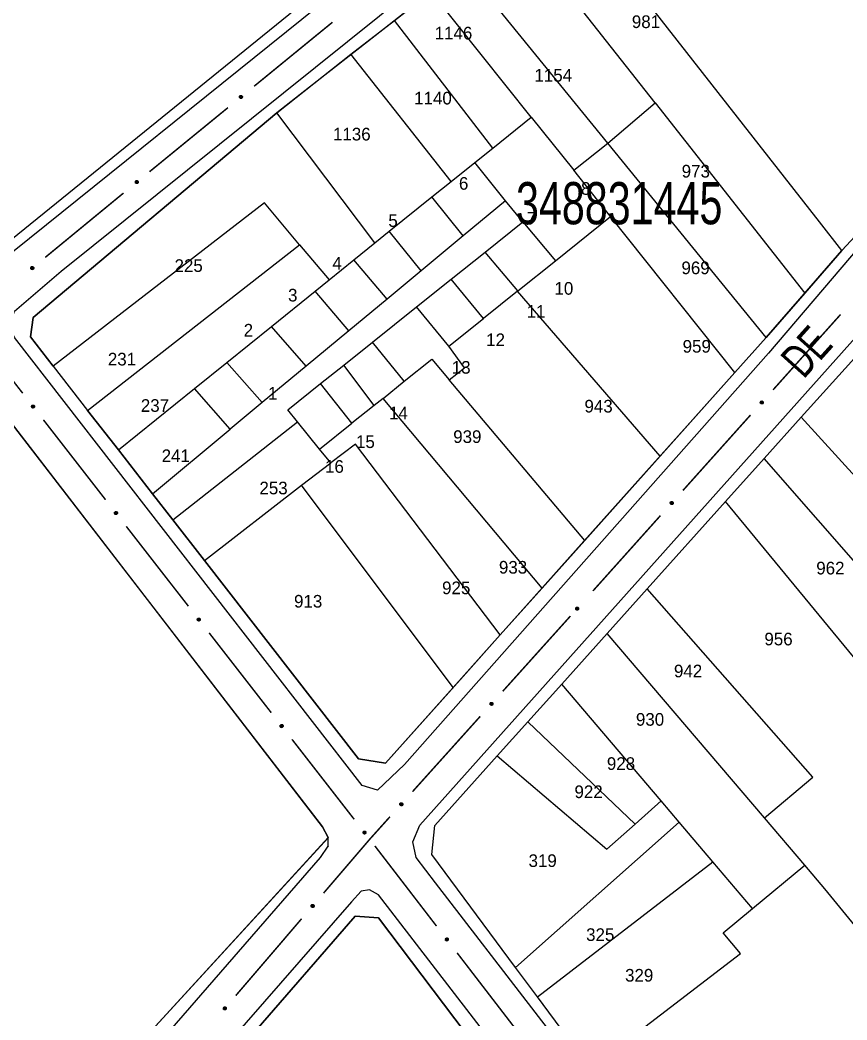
# Model space of a CAD drawing. Extents: x 200123 to 201542, y 4839549 to 4841240.
# Drawn here: x 200799.7 to 200897.7, y 4840148.3 to 4840266.9 of the extents above; entities that cross this region are included whole.
import ezdxf
from ezdxf.enums import TextEntityAlignment as Align

# ---------------------------------------------------------------- set-up
doc = ezdxf.new("R2010")
doc.units = 0
doc.header["$LTSCALE"] = 1.5
doc.header["$MEASUREMENT"] = 0
for name, color, linetype in [('CD_MALHA_LOTES', 7, 'CONTINUOUS'), ('CD_TXT_QUADRA', 2, 'CONTINUOUS'), ('RU-QUADRA', 210, 'CONTINUOUS'), ('SV-EIXO-RUA-PAV', 20, 'CONTINUOUS'), ('SV-RUA-PAVIM', 7, 'CONTINUOUS'), ('SV-TXT-RUA-PAV', 7, 'CONTINUOUS'), ('Th_NmrPort', 1, 'CONTINUOUS')]:
    doc.layers.add(name, color=color, linetype=linetype)
doc.styles.add('ARIAL', font='ARIAL.SHX')

msp = doc.modelspace()

# ---------------------------------------------------------------- linework, layer by layer
at = {"layer": 'CD_MALHA_LOTES', "linetype": 'Continuous', "flags": 128}
for points in [[(200819.19, 4840379.8), (200821.6, 4840379.56), (200878.06, 4840308.22), (200877.69, 4840304.9), (200796.49, 4840239.08), (200793.13, 4840239.31), (200738.29, 4840309.71), (200738.3, 4840312.93)], [(200863.74, 4840282.23), (200886.33, 4840300.35), (200888.43, 4840299.35), (200915.91, 4840264.07), (200917.24, 4840262.47), (200917.48, 4840261.45), (200897.15, 4840239.55)], [(200894.5, 4840242.94), (200863.74, 4840282.23)], [(200875.01, 4840257.03), (200858.44, 4840278.07)], [(200869.4, 4840252.28), (200852.31, 4840273.26)], [(200844.08, 4840266.82), (200848.46, 4840270.24)], [(200860.32, 4840255.35), (200848.46, 4840270.24)], [(200838.93, 4840262.8), (200844.08, 4840266.82)], [(200855.76, 4840251.69), (200844.08, 4840266.82)], [(200830.14, 4840255.85), (200838.93, 4840262.8)], [(200850.8, 4840247.71), (200838.93, 4840262.8)], [(200869.4, 4840252.28), (200875.01, 4840257.03)], [(200875.01, 4840257.03), (200892.76, 4840234.5)], [(200803.63, 4840225.83), (200800.93, 4840229.3), (200801.25, 4840231.6), (200830.14, 4840255.85)], [(200841.77, 4840240.44), (200830.14, 4840255.85)], [(200855.76, 4840251.69), (200860.32, 4840255.35)], [(200860.32, 4840255.35), (200865.35, 4840249.05)], [(200865.35, 4840249.05), (200869.4, 4840252.28)], [(200888.17, 4840229.24), (200869.4, 4840252.28)], [(200853.61, 4840249.96), (200855.76, 4840251.69)], [(200850.8, 4840247.71), (200853.61, 4840249.96)], [(200857.26, 4840245.41), (200853.61, 4840249.96)], [(200869.72, 4840243.56), (200865.35, 4840249.05)], [(200848.54, 4840245.89), (200850.8, 4840247.71)], [(200843.48, 4840241.82), (200848.54, 4840245.89)], [(200852.25, 4840241.26), (200848.54, 4840245.89)], [(200828.67, 4840245.21), (200803.63, 4840225.83)], [(200832.85, 4840240.23), (200828.67, 4840245.21)], [(200857.26, 4840245.41), (200852.25, 4840241.26)], [(200859.32, 4840242.95), (200857.26, 4840245.41)], [(200863.2, 4840238.33), (200869.72, 4840243.56)], [(200884.45, 4840225.07), (200869.72, 4840243.56)], [(200854.84, 4840239.36), (200859.32, 4840242.95)], [(200859.32, 4840242.95), (200863.2, 4840238.33)], [(200897.15, 4840239.55), (200894.5, 4840242.94)], [(200841.77, 4840240.44), (200843.48, 4840241.82)], [(200847.25, 4840237.11), (200843.48, 4840241.82)], [(200852.25, 4840241.26), (200847.25, 4840237.11)], [(200807.71, 4840220.58), (200832.85, 4840240.23)], [(200832.85, 4840240.23), (200836.35, 4840236.06)], [(200839.29, 4840238.43), (200841.77, 4840240.44)], [(200850.83, 4840236.15), (200854.84, 4840239.36)], [(200858.73, 4840234.75), (200854.84, 4840239.36)], [(200897.15, 4840239.55), (200892.76, 4840234.5)], [(200836.35, 4840236.06), (200839.29, 4840238.43)], [(200843.22, 4840233.77), (200839.29, 4840238.43)], [(200858.73, 4840234.75), (200863.2, 4840238.33)], [(200847.25, 4840237.11), (200843.22, 4840233.77)], [(200834.7, 4840234.73), (200836.35, 4840236.06)], [(200846.71, 4840232.85), (200850.83, 4840236.15)], [(200854.64, 4840231.47), (200850.83, 4840236.15)], [(200829.51, 4840230.54), (200834.7, 4840234.73)], [(200838.7, 4840230.02), (200834.7, 4840234.73)], [(200858.67, 4840234.7), (200854.64, 4840231.47)], [(200858.67, 4840234.7), (200858.73, 4840234.75)], [(200875.59, 4840215.16), (200858.67, 4840234.7)], [(200892.76, 4840234.5), (200888.17, 4840229.24)], [(200843.22, 4840233.77), (200838.7, 4840230.02)], [(200841.49, 4840228.67), (200846.71, 4840232.85)], [(200850.54, 4840228.18), (200846.71, 4840232.85)], [(200824.23, 4840226.27), (200829.51, 4840230.54)], [(200833.64, 4840225.83), (200829.51, 4840230.54)], [(200850.54, 4840228.18), (200854.64, 4840231.47)], [(200838.7, 4840230.02), (200833.64, 4840225.83)], [(200892.33, 4840219.76), (200901.23, 4840229.67)], [(200838.1, 4840225.96), (200841.49, 4840228.67)], [(200845.26, 4840224.03), (200841.49, 4840228.67)], [(200852.39, 4840225.62), (200850.54, 4840228.18)], [(200888.17, 4840229.24), (200884.45, 4840225.07)], [(200803.63, 4840225.83), (200807.71, 4840220.58)], [(200820.38, 4840223.17), (200824.23, 4840226.27)], [(200828.42, 4840221.5), (200824.23, 4840226.27)], [(200833.64, 4840225.83), (200828.42, 4840221.5)], [(200835.34, 4840223.75), (200838.1, 4840225.96)], [(200841.69, 4840221.18), (200838.1, 4840225.96)], [(200845.26, 4840224.03), (200848.54, 4840226.65)], [(200848.54, 4840226.65), (200850.59, 4840224.22)], [(200750.56, 4840191.18), (200792.24, 4840224.27), (200793.85, 4840225.28), (200835.57, 4840171.2), (200836.24, 4840169.89), (200815.32, 4840147.11), (200799.43, 4840129.15)], [(200850.59, 4840224.22), (200852.39, 4840225.62)], [(200884.45, 4840225.07), (200875.59, 4840215.16)], [(200831.45, 4840220.63), (200835.34, 4840223.75)], [(200839.03, 4840219.06), (200835.34, 4840223.75)], [(200842.74, 4840222.01), (200845.26, 4840224.03)], [(200866.65, 4840205.17), (200850.59, 4840224.22)], [(200811.36, 4840215.89), (200820.38, 4840223.17)], [(200824.61, 4840218.35), (200820.38, 4840223.17)], [(200828.42, 4840221.5), (200824.61, 4840218.35)], [(200841.69, 4840221.18), (200839.03, 4840219.06)], [(200842.74, 4840222.01), (200841.69, 4840221.18)], [(200861.6, 4840199.52), (200842.74, 4840222.01)], [(200811.36, 4840215.89), (200807.71, 4840220.58)], [(200832.6, 4840219.21), (200831.45, 4840220.63)], [(200817.81, 4840207.59), (200832.6, 4840219.21)], [(200835.21, 4840216), (200832.6, 4840219.21)], [(200835.21, 4840216), (200839.03, 4840219.06)], [(200887.94, 4840214.87), (200892.33, 4840219.76)], [(200925.32, 4840183.54), (200892.33, 4840219.76)], [(200815.4, 4840210.7), (200824.61, 4840218.35)], [(200839.48, 4840216.57), (200836.54, 4840214.37)], [(200856.64, 4840193.98), (200839.48, 4840216.57)], [(200815.4, 4840210.7), (200811.36, 4840215.89)], [(200836.54, 4840214.37), (200835.21, 4840216)], [(200875.59, 4840215.16), (200866.65, 4840205.17)], [(200833.07, 4840211.73), (200836.54, 4840214.37)], [(200883.35, 4840209.76), (200887.94, 4840214.87)], [(200919.37, 4840178.96), (200887.94, 4840214.87)], [(200821.56, 4840202.77), (200833.07, 4840211.73)], [(200851.05, 4840187.72), (200833.07, 4840211.73)], [(200817.81, 4840207.59), (200815.4, 4840210.7)], [(200874.06, 4840199.41), (200883.35, 4840209.76)], [(200913.13, 4840173.6), (200883.35, 4840209.76)], [(200821.56, 4840202.77), (200817.81, 4840207.59)], [(200866.65, 4840205.17), (200861.6, 4840199.52)], [(200851.05, 4840187.72), (200843.03, 4840178.75), (200839.84, 4840179.27), (200821.56, 4840202.77)], [(200861.6, 4840199.52), (200856.64, 4840193.98)], [(200869.33, 4840194.14), (200874.06, 4840199.41)], [(200893.69, 4840177.09), (200874.06, 4840199.41)], [(200856.64, 4840193.98), (200851.05, 4840187.72)], [(200863.93, 4840188.13), (200869.33, 4840194.14)], [(200887.95, 4840172.28), (200869.33, 4840194.14)], [(200859.92, 4840183.67), (200863.93, 4840188.13)], [(200875.7, 4840174.28), (200863.93, 4840188.13)], [(200859.92, 4840183.67), (200856.28, 4840179.61)], [(200872.62, 4840171.53), (200859.92, 4840183.67)], [(200858.45, 4840154.54), (200848.54, 4840167.92), (200848.87, 4840171.36), (200856.28, 4840179.61)], [(200856.28, 4840179.61), (200869.27, 4840168.54), (200872.62, 4840171.53)], [(200887.95, 4840172.28), (200893.69, 4840177.09)], [(200875.7, 4840174.28), (200872.62, 4840171.53)], [(200877.85, 4840171.74), (200875.7, 4840174.28)], [(200858.45, 4840154.54), (200877.85, 4840171.74)], [(200881.83, 4840167.06), (200877.85, 4840171.74)], [(200892.74, 4840166.65), (200887.95, 4840172.28)], [(200861.05, 4840151.04), (200881.83, 4840167.06)], [(200886.54, 4840161.51), (200881.83, 4840167.06)], [(200886.54, 4840161.51), (200892.74, 4840166.65)], [(200895.11, 4840163.86), (200892.74, 4840166.65)], [(200906.29, 4840150.17), (200895.11, 4840163.86)], [(200827.16, 4840146.47), (200839.42, 4840160.62), (200842.22, 4840160.4), (200853.83, 4840145.04)], [(200883.06, 4840158.63), (200886.54, 4840161.51)], [(200885.13, 4840156.19), (200883.06, 4840158.63)], [(200867.35, 4840142.53), (200885.13, 4840156.19)], [(200861.05, 4840151.04), (200858.45, 4840154.54)], [(200867.35, 4840142.53), (200861.05, 4840151.04)]]:
    msp.add_lwpolyline(points, dxfattribs=at)
at = {"layer": 'RU-QUADRA', "linetype": 'Continuous', "flags": 128}
msp.add_lwpolyline([(200819.19, 4840379.8), (200821.6, 4840379.56), (200878.06, 4840308.22), (200877.69, 4840304.9), (200796.49, 4840239.08), (200793.13, 4840239.31), (200738.29, 4840309.71), (200738.3, 4840312.93)], close=True, dxfattribs=at)
for points in [[(200848.46, 4840270.24), (200841.79, 4840265), (200834.03, 4840258.91), (200830.14, 4840255.85), (200801.25, 4840231.6), (200800.93, 4840229.3), (200803.63, 4840225.83), (200807.71, 4840220.58), (200811.36, 4840215.89), (200815.4, 4840210.7), (200817.81, 4840207.59), (200821.56, 4840202.77), (200839.84, 4840179.27), (200843.03, 4840178.75), (200852.22, 4840189.03), (200856.64, 4840193.98), (200860.66, 4840198.47), (200864.89, 4840203.2), (200872.94, 4840212.21), (200878.8, 4840218.76), (200884.45, 4840225.07), (200888.17, 4840229.24), (200891.09, 4840232.59), (200894.01, 4840235.94), (200897.15, 4840239.55), (200917.48, 4840261.45)], [(200867.35, 4840142.53), (200861.05, 4840151.04), (200858.45, 4840154.54), (200848.54, 4840167.92), (200848.87, 4840171.36), (200856.28, 4840179.61), (200859.92, 4840183.67), (200863.93, 4840188.13), (200869.33, 4840194.14), (200874.06, 4840199.41), (200883.35, 4840209.76), (200887.94, 4840214.87), (200892.33, 4840219.76), (200901.23, 4840229.67), (200905.61, 4840234.55), (200909.51, 4840238.88), (200913.46, 4840243.29), (200917.66, 4840247.96), (200921.65, 4840252.41), (200923.92, 4840254.61), (201002.69, 4840154.1)], [(200793.67, 4840225.45), (200835.56, 4840171.21), (200836.23, 4840169.93), (200815.32, 4840147.11), (200799.43, 4840129.15)], [(200853.83, 4840145.04), (200842.22, 4840160.4), (200839.42, 4840160.62), (200827.16, 4840146.47)]]:
    msp.add_lwpolyline(points, dxfattribs=at)
at = {"layer": 'SV-EIXO-RUA-PAV', "const_width": 0.18}
for points in [[(200827.449885, 4840259.011045), (200836.741168, 4840266.605257)], [(200815.061508, 4840248.885428), (200824.35279, 4840256.47964)], [(200802.698739, 4840238.728571), (200811.968146, 4840246.34947)], [(200896.978728, 4840231.949557), (200888.972969, 4840223.010439)], [(200793.42, 4840231.1), (200800.017743, 4840222.617654)], [(200886.304382, 4840220.030733), (200878.298623, 4840211.091616)], [(200802.47359, 4840219.46031), (200809.84113, 4840209.98828)], [(200875.630037, 4840208.11191), (200867.624278, 4840199.172792)], [(200812.296976, 4840206.830937), (200813.5249, 4840205.252265)], [(200813.5249, 4840205.252265), (200813.62, 4840205.13)], [(200813.62, 4840205.13), (200819.665221, 4840197.359454)], [(200864.953974, 4840196.194628), (200856.930905, 4840187.271043)], [(200822.121354, 4840194.202334), (200829.489753, 4840184.730972)], [(200854.256549, 4840184.296515), (200846.233479, 4840175.372931)], [(200831.945885, 4840181.573851), (200839.314284, 4840172.102489)], [(200843.559123, 4840172.398402), (200841.553356, 4840170.167506)], [(200841.553356, 4840170.167506), (200841.16, 4840169.73)], [(200841.16, 4840169.73), (200835.687756, 4840163.341681)], [(200841.766017, 4840168.941964), (200849.081296, 4840159.429516)], [(200833.085538, 4840160.303842), (200825.278886, 4840151.190326)], [(200851.519723, 4840156.258699), (200858.835003, 4840146.746251)]]:
    msp.add_lwpolyline(points, dxfattribs=at)
at = {"layer": 'SV-EIXO-RUA-PAV'}
for points in [[(200825.720425, 4840257.739647), (200825.724626, 4840257.788374), (200825.7382, 4840257.829394), (200825.75937, 4840257.860348), (200825.785208, 4840257.882824), (200825.814233, 4840257.90284), (200825.847948, 4840257.916564), (200825.888741, 4840257.923508), (200825.937651, 4840257.919637), (200825.978759, 4840257.90297), (200826.010216, 4840257.883839), (200826.035203, 4840257.858245), (200826.054176, 4840257.829724), (200826.067274, 4840257.794231), (200826.073907, 4840257.752822), (200826.068824, 4840257.703735), (200826.05524, 4840257.663612), (200826.033978, 4840257.634209), (200826.008089, 4840257.609251), (200825.978213, 4840257.589172), (200825.94504, 4840257.57589), (200825.903335, 4840257.569287), (200825.854953, 4840257.574945), (200825.81478, 4840257.588037), (200825.785086, 4840257.60888), (200825.761089, 4840257.634922), (200825.740659, 4840257.663789), (200825.725452, 4840257.697105), (200825.720425, 4840257.739647)], [(200813.369087, 4840247.644304), (200813.373288, 4840247.693032), (200813.386863, 4840247.734052), (200813.408032, 4840247.765006), (200813.433871, 4840247.787481), (200813.462895, 4840247.807497), (200813.49661, 4840247.821222), (200813.537404, 4840247.828166), (200813.586314, 4840247.824295), (200813.627421, 4840247.807627), (200813.658878, 4840247.788497), (200813.683866, 4840247.762903), (200813.702838, 4840247.734381), (200813.715936, 4840247.698889), (200813.722569, 4840247.65748), (200813.717487, 4840247.608393), (200813.703903, 4840247.568269), (200813.682641, 4840247.538867), (200813.656751, 4840247.513909), (200813.626875, 4840247.493829), (200813.593702, 4840247.480548), (200813.551997, 4840247.473944), (200813.503615, 4840247.479603), (200813.463442, 4840247.492694), (200813.433749, 4840247.513538), (200813.409752, 4840247.539579), (200813.389322, 4840247.568446), (200813.374114, 4840247.601763), (200813.369087, 4840247.644304)], [(200800.972943, 4840237.452205), (200800.977004, 4840237.500945), (200800.99046, 4840237.542004), (200801.01154, 4840237.573019), (200801.037314, 4840237.595568), (200801.066281, 4840237.615668), (200801.099956, 4840237.629489), (200801.14073, 4840237.63655), (200801.189651, 4840237.63282), (200801.230806, 4840237.616271), (200801.262318, 4840237.597231), (200801.287379, 4840237.571709), (200801.306433, 4840237.543242), (200801.319633, 4840237.507787), (200801.326385, 4840237.466397), (200801.321444, 4840237.417296), (200801.307975, 4840237.377134), (200801.286798, 4840237.34767), (200801.260981, 4840237.322638), (200801.231162, 4840237.302472), (200801.198028, 4840237.289096), (200801.156342, 4840237.282372), (200801.107944, 4840237.287892), (200801.067733, 4840237.300867), (200801.03798, 4840237.321625), (200801.013908, 4840237.347598), (200800.993395, 4840237.376406), (200800.978092, 4840237.409679), (200800.972943, 4840237.452205)], [(200801.244343, 4840221.219979), (200801.292955, 4840221.214603), (200801.333635, 4840221.200041), (200801.364069, 4840221.17813), (200801.385913, 4840221.151756), (200801.405222, 4840221.122257), (200801.418128, 4840221.08822), (200801.424085, 4840221.04727), (200801.419033, 4840220.998468), (200801.401377, 4840220.957776), (200801.381493, 4840220.92679), (200801.355303, 4840220.902428), (200801.326331, 4840220.88415), (200801.290533, 4840220.871913), (200801.248975, 4840220.866282), (200801.200026, 4840220.872549), (200801.160242, 4840220.887098), (200801.131362, 4840220.909065), (200801.107036, 4840220.935549), (200801.087684, 4840220.965902), (200801.075208, 4840220.999386), (200801.069614, 4840221.041238), (200801.07644, 4840221.08947), (200801.090498, 4840221.129315), (200801.112053, 4840221.158496), (200801.138666, 4840221.181857), (200801.168018, 4840221.201584), (200801.201693, 4840221.215981), (200801.244343, 4840221.219979)], [(200887.816533, 4840221.554178), (200887.819915, 4840221.505387), (200887.812844, 4840221.462761), (200887.796714, 4840221.428907), (200887.77466, 4840221.402708), (200887.749078, 4840221.378446), (200887.71789, 4840221.359675), (200887.67866, 4840221.346509), (200887.629739, 4840221.342773), (200887.58655, 4840221.352887), (200887.552514, 4840221.366925), (200887.52387, 4840221.388348), (200887.500717, 4840221.413594), (200887.482291, 4840221.446636), (200887.469336, 4840221.486522), (200887.46677, 4840221.535805), (200887.473989, 4840221.577546), (200887.490451, 4840221.609881), (200887.512171, 4840221.638541), (200887.538585, 4840221.662997), (200887.569306, 4840221.681247), (200887.609489, 4840221.694217), (200887.658164, 4840221.696105), (200887.699878, 4840221.689381), (200887.732436, 4840221.673378), (200887.76017, 4840221.651358), (200887.784817, 4840221.625996), (200887.804991, 4840221.595431), (200887.816533, 4840221.554178)], [(200877.142188, 4840209.635354), (200877.14557, 4840209.586563), (200877.138499, 4840209.543938), (200877.122369, 4840209.510084), (200877.100314, 4840209.483884), (200877.074733, 4840209.459622), (200877.043545, 4840209.440851), (200877.004315, 4840209.427685), (200876.955394, 4840209.42395), (200876.912205, 4840209.434063), (200876.878168, 4840209.448101), (200876.849525, 4840209.469525), (200876.826372, 4840209.494771), (200876.807945, 4840209.527812), (200876.794991, 4840209.567699), (200876.792425, 4840209.616981), (200876.799644, 4840209.658722), (200876.816105, 4840209.691058), (200876.837826, 4840209.719717), (200876.864239, 4840209.744174), (200876.894961, 4840209.762423), (200876.935143, 4840209.775394), (200876.983819, 4840209.777282), (200877.025533, 4840209.770557), (200877.058091, 4840209.754554), (200877.085825, 4840209.732535), (200877.110472, 4840209.707173), (200877.130646, 4840209.676607), (200877.142188, 4840209.635354)], [(200811.067729, 4840208.590606), (200811.116341, 4840208.585229), (200811.157021, 4840208.570667), (200811.187455, 4840208.548757), (200811.2093, 4840208.522382), (200811.228609, 4840208.492883), (200811.241515, 4840208.458846), (200811.247471, 4840208.417897), (200811.24242, 4840208.369094), (200811.224764, 4840208.328402), (200811.204879, 4840208.297416), (200811.178689, 4840208.273054), (200811.149718, 4840208.254776), (200811.113919, 4840208.242539), (200811.072362, 4840208.236908), (200811.023412, 4840208.243176), (200810.983628, 4840208.257725), (200810.954748, 4840208.279691), (200810.930423, 4840208.306176), (200810.911071, 4840208.336528), (200810.898595, 4840208.370012), (200810.893, 4840208.411865), (200810.899826, 4840208.460096), (200810.913884, 4840208.499941), (200810.935439, 4840208.529122), (200810.962053, 4840208.552483), (200810.991405, 4840208.57221), (200811.025079, 4840208.586608), (200811.067729, 4840208.590606)], [(200865.927923, 4840197.113247), (200865.93121, 4840197.064449), (200865.924056, 4840197.021837), (200865.90786, 4840196.988015), (200865.885755, 4840196.961858), (200865.860127, 4840196.937646), (200865.828903, 4840196.918935), (200865.789647, 4840196.905845), (200865.740719, 4840196.902205), (200865.697549, 4840196.912402), (200865.66354, 4840196.926505), (200865.634939, 4840196.947985), (200865.611835, 4840196.973276), (200865.593472, 4840197.006353), (200865.580595, 4840197.046264), (200865.578125, 4840197.095551), (200865.585424, 4840197.137278), (200865.601949, 4840197.169582), (200865.623724, 4840197.1982), (200865.650185, 4840197.222605), (200865.680942, 4840197.240795), (200865.72115, 4840197.253687), (200865.769829, 4840197.255481), (200865.811529, 4840197.248676), (200865.844057, 4840197.232609), (200865.871748, 4840197.210536), (200865.896345, 4840197.185127), (200865.91646, 4840197.154522), (200865.927923, 4840197.113247)], [(200820.891947, 4840195.961891), (200820.94056, 4840195.956519), (200820.981241, 4840195.941961), (200821.011677, 4840195.920053), (200821.033524, 4840195.893681), (200821.052836, 4840195.864183), (200821.065745, 4840195.830148), (200821.071705, 4840195.789199), (200821.066658, 4840195.740396), (200821.049006, 4840195.699702), (200821.029124, 4840195.668714), (200821.002936, 4840195.64435), (200820.973966, 4840195.626069), (200820.938169, 4840195.613829), (200820.896612, 4840195.608195), (200820.847661, 4840195.614457), (200820.807876, 4840195.629003), (200820.778994, 4840195.650966), (200820.754667, 4840195.677449), (200820.735312, 4840195.7078), (200820.722832, 4840195.741283), (200820.717235, 4840195.783134), (200820.724056, 4840195.831366), (200820.73811, 4840195.871213), (200820.759662, 4840195.900396), (200820.786274, 4840195.923759), (200820.815624, 4840195.943489), (200820.849297, 4840195.95789), (200820.891947, 4840195.961891)], [(200855.77165, 4840185.817026), (200855.774936, 4840185.768228), (200855.767783, 4840185.725617), (200855.751587, 4840185.691794), (200855.729482, 4840185.665637), (200855.703854, 4840185.641425), (200855.672629, 4840185.622714), (200855.633374, 4840185.609625), (200855.584446, 4840185.605984), (200855.541276, 4840185.616181), (200855.507267, 4840185.630285), (200855.478665, 4840185.651764), (200855.455562, 4840185.677055), (200855.437199, 4840185.710132), (200855.424322, 4840185.750043), (200855.421852, 4840185.79933), (200855.429151, 4840185.841058), (200855.445675, 4840185.873361), (200855.467451, 4840185.901979), (200855.493912, 4840185.926384), (200855.524669, 4840185.944574), (200855.564877, 4840185.957466), (200855.613556, 4840185.95926), (200855.655256, 4840185.952455), (200855.687784, 4840185.936389), (200855.715475, 4840185.914316), (200855.740072, 4840185.888906), (200855.760187, 4840185.858301), (200855.77165, 4840185.817026)], [(200830.716479, 4840183.333409), (200830.765091, 4840183.328036), (200830.805773, 4840183.313478), (200830.836208, 4840183.29157), (200830.858055, 4840183.265198), (200830.877367, 4840183.2357), (200830.890276, 4840183.201665), (200830.896236, 4840183.160716), (200830.891189, 4840183.111913), (200830.873537, 4840183.071219), (200830.853655, 4840183.040231), (200830.827467, 4840183.015867), (200830.798498, 4840182.997587), (200830.7627, 4840182.985346), (200830.721143, 4840182.979712), (200830.672193, 4840182.985974), (200830.632408, 4840183.00052), (200830.603526, 4840183.022483), (200830.579198, 4840183.048966), (200830.559843, 4840183.079317), (200830.547364, 4840183.1128), (200830.541766, 4840183.154652), (200830.548587, 4840183.202883), (200830.562642, 4840183.24273), (200830.584194, 4840183.271913), (200830.610806, 4840183.295277), (200830.640156, 4840183.315006), (200830.673829, 4840183.329407), (200830.716479, 4840183.333409)], [(200845.074224, 4840173.918913), (200845.077511, 4840173.870115), (200845.070357, 4840173.827504), (200845.054162, 4840173.793681), (200845.032057, 4840173.767525), (200845.006428, 4840173.743312), (200844.975204, 4840173.724602), (200844.935948, 4840173.711512), (200844.88702, 4840173.707871), (200844.843851, 4840173.718068), (200844.809842, 4840173.732172), (200844.78124, 4840173.753651), (200844.758136, 4840173.778942), (200844.739773, 4840173.812019), (200844.726896, 4840173.85193), (200844.724426, 4840173.901218), (200844.731726, 4840173.942945), (200844.74825, 4840173.975249), (200844.770026, 4840174.003866), (200844.796487, 4840174.028271), (200844.827243, 4840174.046461), (200844.867451, 4840174.059354), (200844.91613, 4840174.061147), (200844.957831, 4840174.054342), (200844.990358, 4840174.038276), (200845.018049, 4840174.016203), (200845.042647, 4840173.990793), (200845.062762, 4840173.960189), (200845.074224, 4840173.918913)], [(200840.54101, 4840170.704926), (200840.589623, 4840170.699553), (200840.630304, 4840170.684995), (200840.66074, 4840170.663087), (200840.682587, 4840170.636715), (200840.701899, 4840170.607217), (200840.714808, 4840170.573182), (200840.720768, 4840170.532233), (200840.715721, 4840170.48343), (200840.698069, 4840170.442736), (200840.678187, 4840170.411748), (200840.651999, 4840170.387384), (200840.623029, 4840170.369104), (200840.587232, 4840170.356864), (200840.545675, 4840170.351229), (200840.496725, 4840170.357491), (200840.456939, 4840170.372037), (200840.428057, 4840170.394001), (200840.40373, 4840170.420483), (200840.384375, 4840170.450834), (200840.371896, 4840170.484317), (200840.366298, 4840170.526169), (200840.373119, 4840170.574401), (200840.387174, 4840170.614247), (200840.408726, 4840170.64343), (200840.435337, 4840170.666794), (200840.464687, 4840170.686523), (200840.49836, 4840170.700924), (200840.54101, 4840170.704926)], [(200834.563721, 4840161.860268), (200834.568178, 4840161.811563), (200834.562049, 4840161.768792), (200834.546669, 4840161.73459), (200834.525198, 4840161.707911), (200834.500158, 4840161.683091), (200834.469392, 4840161.663637), (200834.430461, 4840161.649608), (200834.381635, 4840161.644795), (200834.338233, 4840161.653953), (200834.303895, 4840161.667237), (200834.274786, 4840161.688024), (200834.251082, 4840161.712753), (200834.231931, 4840161.74538), (200834.2181, 4840161.784971), (200834.214448, 4840161.834185), (200834.220745, 4840161.876075), (200834.236489, 4840161.908766), (200834.257572, 4840161.937897), (200834.28344, 4840161.962931), (200834.313751, 4840161.981853), (200834.353638, 4840161.995707), (200834.40226, 4840161.998668), (200834.444112, 4840161.992865), (200834.477015, 4840161.977584), (200834.505228, 4840161.956182), (200834.530428, 4840161.931369), (200834.551272, 4840161.901256), (200834.563721, 4840161.860268)], [(200850.300182, 4840158.025109), (200850.348764, 4840158.019465), (200850.389363, 4840158.00468), (200850.419676, 4840157.982602), (200850.441375, 4840157.956108), (200850.460522, 4840157.926502), (200850.47324, 4840157.892395), (200850.478971, 4840157.851414), (200850.473651, 4840157.80264), (200850.455771, 4840157.762045), (200850.435716, 4840157.731169), (200850.409392, 4840157.706952), (200850.380321, 4840157.688834), (200850.344455, 4840157.676794), (200850.302867, 4840157.671392), (200850.253953, 4840157.677929), (200850.21425, 4840157.692697), (200850.185491, 4840157.714821), (200850.161312, 4840157.74144), (200850.142127, 4840157.771898), (200850.129836, 4840157.805451), (200850.124472, 4840157.847333), (200850.131563, 4840157.895526), (200850.145841, 4840157.935293), (200850.167556, 4840157.964355), (200850.194297, 4840157.987569), (200850.223758, 4840158.007134), (200850.257511, 4840158.021346), (200850.300182, 4840158.025109)], [(200824.154851, 4840149.708913), (200824.159308, 4840149.660208), (200824.153179, 4840149.617437), (200824.137799, 4840149.583235), (200824.116328, 4840149.556556), (200824.091288, 4840149.531736), (200824.060522, 4840149.512281), (200824.021591, 4840149.498253), (200823.972765, 4840149.49344), (200823.929363, 4840149.502598), (200823.895025, 4840149.515882), (200823.865917, 4840149.536669), (200823.842213, 4840149.561398), (200823.823061, 4840149.594025), (200823.809231, 4840149.633616), (200823.805578, 4840149.68283), (200823.811875, 4840149.72472), (200823.827619, 4840149.757411), (200823.848702, 4840149.786542), (200823.87457, 4840149.811576), (200823.904881, 4840149.830498), (200823.944768, 4840149.844352), (200823.99339, 4840149.847313), (200824.035242, 4840149.84151), (200824.068145, 4840149.826229), (200824.096358, 4840149.804827), (200824.121558, 4840149.780014), (200824.142402, 4840149.749901), (200824.154851, 4840149.708913)]]:
    msp.add_lwpolyline(points, close=True, dxfattribs=at)
for points in [[(200825.720425, 4840257.739647), (200825.888741, 4840257.923508)], [(200825.723792, 4840257.766096), (200825.862885, 4840257.91503)], [(200825.724626, 4840257.788374), (200825.847948, 4840257.916564)], [(200825.724727, 4840257.717516), (200825.911658, 4840257.917886)], [(200825.725452, 4840257.697105), (200825.937651, 4840257.919637)], [(200825.732263, 4840257.811791), (200825.82486, 4840257.903336)], [(200825.736807, 4840257.683331), (200825.954377, 4840257.908744)], [(200825.7382, 4840257.829394), (200825.814233, 4840257.90284)], [(200825.740659, 4840257.663789), (200825.978759, 4840257.90297)], [(200825.753113, 4840257.6526), (200825.989507, 4840257.891637)], [(200825.761089, 4840257.634922), (200826.010216, 4840257.883839)], [(200825.775372, 4840257.623211), (200826.023002, 4840257.867906)], [(200825.785086, 4840257.60888), (200826.035203, 4840257.858245)], [(200825.803107, 4840257.600059), (200826.04267, 4840257.841686)], [(200825.81478, 4840257.588037), (200826.054176, 4840257.829724)], [(200825.837181, 4840257.582089), (200826.057727, 4840257.808172)], [(200825.854953, 4840257.574945), (200826.067274, 4840257.794231)], [(200825.881149, 4840257.57573), (200826.068557, 4840257.771204)], [(200825.903335, 4840257.569287), (200826.073907, 4840257.752822)], [(200825.926945, 4840257.577916), (200826.065653, 4840257.72301)], [(200825.94504, 4840257.57589), (200826.068824, 4840257.703735)], [(200825.964584, 4840257.585769), (200826.057374, 4840257.679234)], [(200825.978213, 4840257.589172), (200826.05524, 4840257.663612)], [(200813.369087, 4840247.644304), (200813.537404, 4840247.828166)], [(200813.372454, 4840247.670753), (200813.511547, 4840247.819687)], [(200813.373288, 4840247.693032), (200813.49661, 4840247.821222)], [(200813.37339, 4840247.622173), (200813.560321, 4840247.822543)], [(200813.374114, 4840247.601763), (200813.586314, 4840247.824295)], [(200813.380926, 4840247.716449), (200813.473523, 4840247.807994)], [(200813.38547, 4840247.587988), (200813.603039, 4840247.813401)], [(200813.386863, 4840247.734052), (200813.462895, 4840247.807497)], [(200813.389322, 4840247.568446), (200813.627421, 4840247.807627)], [(200813.401776, 4840247.557258), (200813.63817, 4840247.796294)], [(200813.409752, 4840247.539579), (200813.658878, 4840247.788497)], [(200813.424035, 4840247.527868), (200813.671664, 4840247.772564)], [(200813.433749, 4840247.513538), (200813.683866, 4840247.762903)], [(200813.451769, 4840247.504717), (200813.691333, 4840247.746344)], [(200813.463442, 4840247.492694), (200813.702838, 4840247.734381)], [(200813.485843, 4840247.486746), (200813.706389, 4840247.71283)], [(200813.503615, 4840247.479603), (200813.715936, 4840247.698889)], [(200813.529811, 4840247.480388), (200813.71722, 4840247.675862)], [(200813.551997, 4840247.473944), (200813.722569, 4840247.65748)], [(200813.575608, 4840247.482573), (200813.714315, 4840247.627667)], [(200813.593702, 4840247.480548), (200813.717487, 4840247.608393)], [(200813.613247, 4840247.490427), (200813.706037, 4840247.583892)], [(200813.626875, 4840247.493829), (200813.703903, 4840247.568269)], [(200800.972943, 4840237.452205), (200801.14073, 4840237.63655)], [(200800.976233, 4840237.478664), (200801.114898, 4840237.627998)], [(200800.977004, 4840237.500945), (200801.099956, 4840237.629489)], [(200800.977309, 4840237.430087), (200801.163663, 4840237.630994)], [(200800.978092, 4840237.409679), (200801.189651, 4840237.63282)], [(200800.984574, 4840237.524384), (200801.076907, 4840237.616194)], [(200800.989487, 4840237.395937), (200801.206408, 4840237.621975)], [(200800.99046, 4840237.542004), (200801.066281, 4840237.615668)], [(200800.993395, 4840237.376406), (200801.230806, 4840237.616271)], [(200801.005881, 4840237.365254), (200801.241587, 4840237.604969)], [(200801.013908, 4840237.347598), (200801.262318, 4840237.597231)], [(200801.028225, 4840237.335928), (200801.27515, 4840237.581335)], [(200801.03798, 4840237.321625), (200801.287379, 4840237.571709)], [(200801.056026, 4840237.312856), (200801.294893, 4840237.555171)], [(200801.067733, 4840237.300867), (200801.306433, 4840237.543242)], [(200801.090151, 4840237.294984), (200801.310046, 4840237.521701)], [(200801.107944, 4840237.287892), (200801.319633, 4840237.507787)], [(200801.134137, 4840237.288752), (200801.320983, 4840237.484764)], [(200801.156342, 4840237.282372), (200801.326385, 4840237.466397)], [(200801.179928, 4840237.291069), (200801.318217, 4840237.436561)], [(200801.198028, 4840237.289096), (200801.321444, 4840237.417296)], [(200801.217544, 4840237.299031), (200801.310064, 4840237.392762)], [(200801.231162, 4840237.302472), (200801.307975, 4840237.377134)], [(200801.069614, 4840221.041238), (200801.248975, 4840220.866282)], [(200801.075208, 4840220.999386), (200801.200026, 4840220.872549)], [(200801.07644, 4840221.08947), (200801.290533, 4840220.871913)], [(200801.076592, 4840221.063262), (200801.267481, 4840220.871186)], [(200801.07767, 4840221.017426), (200801.219371, 4840220.875254)], [(200801.084011, 4840221.107064), (200801.3047, 4840220.881121)], [(200801.084612, 4840220.979608), (200801.175808, 4840220.884588)], [(200801.090498, 4840221.129315), (200801.326331, 4840220.88415)], [(200801.102799, 4840221.140694), (200801.338568, 4840220.895363)], [(200801.112053, 4840221.158496), (200801.355303, 4840220.902428)], [(200801.126614, 4840221.167861), (200801.365256, 4840220.914392)], [(200801.138666, 4840221.181857), (200801.381493, 4840220.92679)], [(200801.156532, 4840221.189403), (200801.389788, 4840220.947304)], [(200801.168018, 4840221.201584), (200801.401377, 4840220.957776)], [(200801.187648, 4840221.204962), (200801.407739, 4840220.982011)], [(200801.201693, 4840221.215981), (200801.419033, 4840220.998468)], [(200801.222114, 4840221.216213), (200801.41791, 4840221.024496)], [(200801.244343, 4840221.219979), (200801.424085, 4840221.04727)], [(200801.270703, 4840221.215975), (200801.416234, 4840221.073324)], [(200801.292955, 4840221.214603), (200801.418128, 4840221.08822)], [(200801.31618, 4840221.206402), (200801.405462, 4840221.11162)], [(200801.333635, 4840221.200041), (200801.405222, 4840221.122257)], [(200887.569306, 4840221.681247), (200887.46677, 4840221.535805)], [(200887.609489, 4840221.694217), (200887.469336, 4840221.486522)], [(200887.587496, 4840221.682043), (200887.472883, 4840221.517252)], [(200887.538585, 4840221.662997), (200887.473989, 4840221.577546)], [(200887.551523, 4840221.668465), (200887.474296, 4840221.561781)], [(200887.632404, 4840221.691281), (200887.477463, 4840221.469188)], [(200887.658164, 4840221.696105), (200887.482291, 4840221.446636)], [(200887.676827, 4840221.691795), (200887.493878, 4840221.434338)], [(200887.699878, 4840221.689381), (200887.500717, 4840221.413594)], [(200887.713269, 4840221.679307), (200887.513934, 4840221.403554)], [(200887.732436, 4840221.673378), (200887.52387, 4840221.388348)], [(200887.744249, 4840221.660721), (200887.537419, 4840221.38069)], [(200887.76017, 4840221.651358), (200887.552514, 4840221.366925)], [(200887.770783, 4840221.635125), (200887.574179, 4840221.362422)], [(200887.784817, 4840221.625996), (200887.58655, 4840221.352887)], [(200887.791643, 4840221.607284), (200887.611531, 4840221.35095)], [(200887.804991, 4840221.595431), (200887.629739, 4840221.342773)], [(200887.808862, 4840221.575378), (200887.655149, 4840221.348521)], [(200887.816533, 4840221.554178), (200887.67866, 4840221.346509)], [(200887.817296, 4840221.527526), (200887.702895, 4840221.358882)], [(200887.819915, 4840221.505387), (200887.71789, 4840221.359675)], [(200887.815989, 4840221.48107), (200887.738655, 4840221.376313)], [(200887.812844, 4840221.462761), (200887.749078, 4840221.378446)], [(200801.087684, 4840220.965902), (200801.160242, 4840220.887098)], [(200876.894961, 4840209.762423), (200876.792425, 4840209.616981)], [(200876.935143, 4840209.775394), (200876.794991, 4840209.567699)], [(200876.913151, 4840209.763219), (200876.798538, 4840209.598429)], [(200876.864239, 4840209.744174), (200876.799644, 4840209.658722)], [(200876.877178, 4840209.749642), (200876.79995, 4840209.642957)], [(200876.958059, 4840209.772457), (200876.803118, 4840209.550365)], [(200876.983819, 4840209.777282), (200876.807945, 4840209.527812)], [(200877.002482, 4840209.772971), (200876.819532, 4840209.515515)], [(200877.025533, 4840209.770557), (200876.826372, 4840209.494771)], [(200877.038924, 4840209.760484), (200876.839588, 4840209.484731)], [(200877.058091, 4840209.754554), (200876.849525, 4840209.469525)], [(200877.069903, 4840209.741897), (200876.863073, 4840209.461866)], [(200877.085825, 4840209.732535), (200876.878168, 4840209.448101)], [(200877.096438, 4840209.716302), (200876.899833, 4840209.443598)], [(200877.110472, 4840209.707173), (200876.912205, 4840209.434063)], [(200877.117298, 4840209.688461), (200876.937186, 4840209.432127)], [(200877.130646, 4840209.676607), (200876.955394, 4840209.42395)], [(200877.134516, 4840209.656554), (200876.980804, 4840209.429698)], [(200877.142188, 4840209.635354), (200877.004315, 4840209.427685)], [(200877.14295, 4840209.608703), (200877.02855, 4840209.440059)], [(200877.14557, 4840209.586563), (200877.043545, 4840209.440851)], [(200877.141644, 4840209.562247), (200877.06431, 4840209.457489)], [(200877.138499, 4840209.543938), (200877.074733, 4840209.459622)], [(200810.893, 4840208.411865), (200811.072362, 4840208.236908)], [(200810.898595, 4840208.370012), (200811.023412, 4840208.243176)], [(200810.899826, 4840208.460096), (200811.113919, 4840208.242539)], [(200810.899978, 4840208.433889), (200811.090867, 4840208.241813)], [(200810.901057, 4840208.388052), (200811.042757, 4840208.245881)], [(200810.907397, 4840208.47769), (200811.128087, 4840208.251747)], [(200810.907999, 4840208.350235), (200810.999195, 4840208.255214)], [(200810.911071, 4840208.336528), (200810.983628, 4840208.257725)], [(200810.913884, 4840208.499941), (200811.149718, 4840208.254776)], [(200810.926185, 4840208.51132), (200811.161955, 4840208.265989)], [(200810.935439, 4840208.529122), (200811.178689, 4840208.273054)], [(200810.95, 4840208.538487), (200811.188642, 4840208.285019)], [(200810.962053, 4840208.552483), (200811.204879, 4840208.297416)], [(200810.979919, 4840208.56003), (200811.213175, 4840208.31793)], [(200810.991405, 4840208.57221), (200811.224764, 4840208.328402)], [(200811.011034, 4840208.575589), (200811.231125, 4840208.352637)], [(200811.025079, 4840208.586608), (200811.24242, 4840208.369094)], [(200811.045501, 4840208.586839), (200811.241297, 4840208.395122)], [(200811.067729, 4840208.590606), (200811.247471, 4840208.417897)], [(200811.09409, 4840208.586601), (200811.23962, 4840208.44395)], [(200811.116341, 4840208.585229), (200811.241515, 4840208.458846)], [(200811.139567, 4840208.577028), (200811.228848, 4840208.482247)], [(200811.157021, 4840208.570667), (200811.228609, 4840208.492883)], [(200865.72115, 4840197.253687), (200865.580595, 4840197.046264)], [(200865.769829, 4840197.255481), (200865.593472, 4840197.006353)], [(200865.680942, 4840197.240795), (200865.578125, 4840197.095551)], [(200865.699133, 4840197.241555), (200865.584201, 4840197.076987)], [(200865.650185, 4840197.222605), (200865.585424, 4840197.137278)], [(200865.663135, 4840197.228048), (200865.5857, 4840197.121513)], [(200865.74406, 4840197.250706), (200865.588688, 4840197.028914)], [(200865.788483, 4840197.251134), (200865.605035, 4840196.994033)], [(200865.811529, 4840197.248676), (200865.611835, 4840196.973276)], [(200865.824901, 4840197.238576), (200865.625031, 4840196.96321)], [(200865.844057, 4840197.232609), (200865.634939, 4840196.947985)], [(200865.855845, 4840197.21993), (200865.648472, 4840196.9403)], [(200865.871748, 4840197.210536), (200865.66354, 4840196.926505)], [(200865.882329, 4840197.194283), (200865.685197, 4840196.921961)], [(200865.896345, 4840197.185127), (200865.697549, 4840196.912402)], [(200865.903135, 4840197.166402), (200865.722527, 4840196.910417)], [(200865.91646, 4840197.154522), (200865.740719, 4840196.902205)], [(200865.920292, 4840197.134462), (200865.76614, 4840196.907904)], [(200865.927923, 4840197.113247), (200865.789647, 4840196.905845)], [(200865.928633, 4840197.086594), (200865.813906, 4840196.918171)], [(200865.93121, 4840197.064449), (200865.828903, 4840196.918935)], [(200865.927237, 4840197.040141), (200865.8497, 4840196.935533)], [(200865.924056, 4840197.021837), (200865.860127, 4840196.937646)], [(200820.717235, 4840195.783134), (200820.896612, 4840195.608195)], [(200820.722832, 4840195.741283), (200820.847661, 4840195.614457)], [(200820.724056, 4840195.831366), (200820.938169, 4840195.613829)], [(200820.72421, 4840195.805159), (200820.915117, 4840195.613101)], [(200820.725293, 4840195.759323), (200820.867007, 4840195.617164)], [(200820.731625, 4840195.848962), (200820.952335, 4840195.623038)], [(200820.732238, 4840195.721506), (200820.823443, 4840195.626494)], [(200820.735312, 4840195.7078), (200820.807876, 4840195.629003)], [(200820.73811, 4840195.871213), (200820.973966, 4840195.626069)], [(200820.75041, 4840195.882593), (200820.986202, 4840195.637284)], [(200820.759662, 4840195.900396), (200821.002936, 4840195.64435)], [(200820.774223, 4840195.909762), (200821.012888, 4840195.656315)], [(200820.786274, 4840195.923759), (200821.029124, 4840195.668714)], [(200820.804139, 4840195.931308), (200821.037417, 4840195.689229)], [(200820.815624, 4840195.943489), (200821.049006, 4840195.699702)], [(200820.835254, 4840195.946869), (200821.055365, 4840195.723938)], [(200820.849297, 4840195.95789), (200821.066658, 4840195.740396)], [(200820.869719, 4840195.958123), (200821.065532, 4840195.766424)], [(200820.891947, 4840195.961891), (200821.071705, 4840195.789199)], [(200820.918308, 4840195.957889), (200821.063851, 4840195.815252)], [(200820.94056, 4840195.956519), (200821.065745, 4840195.830148)], [(200820.963786, 4840195.94832), (200821.053076, 4840195.853547)], [(200820.981241, 4840195.941961), (200821.052836, 4840195.864183)], [(200855.524669, 4840185.944574), (200855.421852, 4840185.79933)], [(200855.564877, 4840185.957466), (200855.424322, 4840185.750043)], [(200855.54286, 4840185.945334), (200855.427928, 4840185.780766)], [(200855.493912, 4840185.926384), (200855.429151, 4840185.841058)], [(200855.506861, 4840185.931827), (200855.429427, 4840185.825292)], [(200855.587786, 4840185.954485), (200855.432415, 4840185.732693)], [(200855.613556, 4840185.95926), (200855.437199, 4840185.710132)], [(200855.63221, 4840185.954913), (200855.448762, 4840185.697812)], [(200855.655256, 4840185.952455), (200855.455562, 4840185.677055)], [(200855.668628, 4840185.942355), (200855.468758, 4840185.666989)], [(200855.687784, 4840185.936389), (200855.478665, 4840185.651764)], [(200855.699571, 4840185.923709), (200855.492199, 4840185.644079)], [(200855.715475, 4840185.914316), (200855.507267, 4840185.630285)], [(200855.726056, 4840185.898062), (200855.528924, 4840185.62574)], [(200855.740072, 4840185.888906), (200855.541276, 4840185.616181)], [(200855.746862, 4840185.870181), (200855.566254, 4840185.614196)], [(200855.760187, 4840185.858301), (200855.584446, 4840185.605984)], [(200855.764019, 4840185.838241), (200855.609867, 4840185.611683)], [(200855.77165, 4840185.817026), (200855.633374, 4840185.609625)], [(200855.77236, 4840185.790373), (200855.657633, 4840185.621951)], [(200855.774936, 4840185.768228), (200855.672629, 4840185.622714)], [(200855.770963, 4840185.74392), (200855.693427, 4840185.639312)], [(200855.767783, 4840185.725617), (200855.703854, 4840185.641425)], [(200830.541766, 4840183.154652), (200830.721143, 4840182.979712)], [(200830.547364, 4840183.1128), (200830.672193, 4840182.985974)], [(200830.548587, 4840183.202883), (200830.7627, 4840182.985346)], [(200830.548742, 4840183.176676), (200830.739649, 4840182.984618)], [(200830.549824, 4840183.13084), (200830.691538, 4840182.988681)], [(200830.556157, 4840183.220479), (200830.776867, 4840182.994555)], [(200830.55677, 4840183.093023), (200830.647975, 4840182.998011)], [(200830.559843, 4840183.079317), (200830.632408, 4840183.00052)], [(200830.562642, 4840183.24273), (200830.798498, 4840182.997587)], [(200830.574942, 4840183.25411), (200830.810734, 4840183.008801)], [(200830.584194, 4840183.271913), (200830.827467, 4840183.015867)], [(200830.598754, 4840183.281279), (200830.837419, 4840183.027832)], [(200830.610806, 4840183.295277), (200830.853655, 4840183.040231)], [(200830.628671, 4840183.302825), (200830.861949, 4840183.060746)], [(200830.640156, 4840183.315006), (200830.873537, 4840183.071219)], [(200830.659785, 4840183.318386), (200830.879896, 4840183.095455)], [(200830.673829, 4840183.329407), (200830.891189, 4840183.111913)], [(200830.694251, 4840183.32964), (200830.890064, 4840183.137941)], [(200830.716479, 4840183.333409), (200830.896236, 4840183.160716)], [(200830.742839, 4840183.329406), (200830.888383, 4840183.186769)], [(200830.765091, 4840183.328036), (200830.890276, 4840183.201665)], [(200830.788318, 4840183.319837), (200830.877607, 4840183.225064)], [(200830.805773, 4840183.313478), (200830.877367, 4840183.2357)], [(200844.827243, 4840174.046461), (200844.724426, 4840173.901218)], [(200844.867451, 4840174.059354), (200844.726896, 4840173.85193)], [(200844.845435, 4840174.047222), (200844.730503, 4840173.882654)], [(200844.796487, 4840174.028271), (200844.731726, 4840173.942945)], [(200844.809436, 4840174.033714), (200844.732002, 4840173.927179)], [(200844.890361, 4840174.056372), (200844.73499, 4840173.834581)], [(200844.91613, 4840174.061147), (200844.739773, 4840173.812019)], [(200844.934784, 4840174.056801), (200844.751337, 4840173.799699)], [(200844.957831, 4840174.054342), (200844.758136, 4840173.778942)], [(200844.971202, 4840174.044242), (200844.771333, 4840173.768876)], [(200844.990358, 4840174.038276), (200844.78124, 4840173.753651)], [(200845.002146, 4840174.025596), (200844.794773, 4840173.745966)], [(200845.018049, 4840174.016203), (200844.809842, 4840173.732172)], [(200845.02863, 4840173.999949), (200844.831498, 4840173.727627)], [(200845.042647, 4840173.990793), (200844.843851, 4840173.718068)], [(200845.049437, 4840173.972068), (200844.868828, 4840173.716084)], [(200845.062762, 4840173.960189), (200844.88702, 4840173.707871)], [(200845.066593, 4840173.940128), (200844.912442, 4840173.71357)], [(200845.074224, 4840173.918913), (200844.935948, 4840173.711512)], [(200845.074934, 4840173.89226), (200844.960207, 4840173.723838)], [(200845.077511, 4840173.870115), (200844.975204, 4840173.724602)], [(200845.073538, 4840173.845807), (200844.996001, 4840173.7412)], [(200845.070357, 4840173.827504), (200845.006428, 4840173.743312)], [(200840.366298, 4840170.526169), (200840.545675, 4840170.351229)], [(200840.371896, 4840170.484317), (200840.496725, 4840170.357491)], [(200840.373119, 4840170.574401), (200840.587232, 4840170.356864)], [(200840.373273, 4840170.548193), (200840.56418, 4840170.356135)], [(200840.374356, 4840170.502357), (200840.51607, 4840170.360198)], [(200840.380688, 4840170.591996), (200840.601398, 4840170.366072)], [(200840.381302, 4840170.46454), (200840.472506, 4840170.369528)], [(200840.384375, 4840170.450834), (200840.456939, 4840170.372037)], [(200840.387174, 4840170.614247), (200840.623029, 4840170.369104)], [(200840.399474, 4840170.625627), (200840.635265, 4840170.380318)], [(200840.408726, 4840170.64343), (200840.651999, 4840170.387384)], [(200840.423286, 4840170.652796), (200840.661951, 4840170.39935)], [(200840.435337, 4840170.666794), (200840.678187, 4840170.411748)], [(200840.453203, 4840170.674342), (200840.686481, 4840170.432263)], [(200840.464687, 4840170.686523), (200840.698069, 4840170.442736)], [(200840.484317, 4840170.689903), (200840.704428, 4840170.466972)], [(200840.49836, 4840170.700924), (200840.715721, 4840170.48343)], [(200840.518782, 4840170.701157), (200840.714595, 4840170.509458)], [(200840.54101, 4840170.704926), (200840.720768, 4840170.532233)], [(200840.567371, 4840170.700923), (200840.712914, 4840170.558286)], [(200840.589623, 4840170.699553), (200840.714808, 4840170.573182)], [(200840.612849, 4840170.691355), (200840.702139, 4840170.596581)], [(200840.630304, 4840170.684995), (200840.701899, 4840170.607217)], [(200834.313751, 4840161.981853), (200834.214448, 4840161.834185)], [(200834.353638, 4840161.995707), (200834.2181, 4840161.784971)], [(200834.28344, 4840161.962931), (200834.220745, 4840161.876075)], [(200834.331919, 4840161.98305), (200834.220969, 4840161.815772)], [(200834.296255, 4840161.968682), (200834.221399, 4840161.860321)], [(200834.376613, 4840161.993276), (200834.226608, 4840161.76782)], [(200834.40226, 4840161.998668), (200834.231931, 4840161.74538)], [(200834.421013, 4840161.99477), (200834.243787, 4840161.733341)], [(200834.444112, 4840161.992865), (200834.251082, 4840161.712753)], [(200834.457722, 4840161.983089), (200834.264517, 4840161.703007)], [(200834.477015, 4840161.977584), (200834.274786, 4840161.688024)], [(200834.489104, 4840161.965191), (200834.2885, 4840161.680666)], [(200834.505228, 4840161.956182), (200834.303895, 4840161.667237)], [(200834.516196, 4840161.940186), (200834.325655, 4840161.663213)], [(200834.530428, 4840161.931369), (200834.338233, 4840161.653953)], [(200834.537665, 4840161.912813), (200834.363251, 4840161.652568)], [(200834.551272, 4840161.901256), (200834.381635, 4840161.644795)], [(200834.555584, 4840161.881293), (200834.406912, 4840161.651102)], [(200834.563721, 4840161.860268), (200834.430461, 4840161.649608)], [(200834.565071, 4840161.833639), (200834.454418, 4840161.662513)], [(200834.568178, 4840161.811563), (200834.469392, 4840161.663637)], [(200834.564789, 4840161.787166), (200834.489785, 4840161.680728)], [(200834.562049, 4840161.768792), (200834.500158, 4840161.683091)], [(200850.124472, 4840157.847333), (200850.302867, 4840157.671392)], [(200850.129836, 4840157.805451), (200850.253953, 4840157.677929)], [(200850.131563, 4840157.895526), (200850.344455, 4840157.676794)], [(200850.131571, 4840157.869318), (200850.3214, 4840157.676194)], [(200850.132397, 4840157.823477), (200850.273313, 4840157.680527)], [(200850.139131, 4840157.785622), (200850.229802, 4840157.6901)], [(200850.139231, 4840157.913079), (200850.358673, 4840157.685924)], [(200850.142127, 4840157.771898), (200850.21425, 4840157.692697)], [(200850.145841, 4840157.935293), (200850.380321, 4840157.688834)], [(200850.158204, 4840157.946604), (200850.392619, 4840157.699979)], [(200850.167556, 4840157.964355), (200850.409392, 4840157.706952)], [(200850.182168, 4840157.97364), (200850.419411, 4840157.718861)], [(200850.194297, 4840157.987569), (200850.435716, 4840157.731169)], [(200850.212205, 4840157.995017), (200850.444124, 4840157.751637)], [(200850.223758, 4840158.007134), (200850.455771, 4840157.762045)], [(200850.243406, 4840158.010405), (200850.462266, 4840157.786245)], [(200850.257511, 4840158.021346), (200850.473651, 4840157.80264)], [(200850.277934, 4840158.021465), (200850.472671, 4840157.828674)], [(200850.300182, 4840158.025109), (200850.478971, 4840157.851414)], [(200850.32652, 4840158.02096), (200850.471263, 4840157.87751)], [(200850.348764, 4840158.019465), (200850.47324, 4840157.892395)], [(200850.371944, 4840158.011137), (200850.460702, 4840157.915865)], [(200850.389363, 4840158.00468), (200850.460522, 4840157.926502)], [(200823.904881, 4840149.830498), (200823.805578, 4840149.68283)], [(200823.944768, 4840149.844352), (200823.809231, 4840149.633616)], [(200823.923049, 4840149.831695), (200823.812099, 4840149.664417)], [(200823.967743, 4840149.841921), (200823.817738, 4840149.616465)], [(200823.99339, 4840149.847313), (200823.823061, 4840149.594025)], [(200824.012143, 4840149.843415), (200823.834917, 4840149.581986)], [(200824.035242, 4840149.84151), (200823.842213, 4840149.561398)], [(200824.048852, 4840149.831734), (200823.855647, 4840149.551652)], [(200824.068145, 4840149.826229), (200823.865917, 4840149.536669)], [(200823.87457, 4840149.811576), (200823.811875, 4840149.72472)], [(200823.887385, 4840149.817327), (200823.812529, 4840149.708966)], [(200824.080234, 4840149.813835), (200823.87963, 4840149.529311)], [(200824.096358, 4840149.804827), (200823.895025, 4840149.515882)], [(200824.107326, 4840149.788831), (200823.916785, 4840149.511858)], [(200824.121558, 4840149.780014), (200823.929363, 4840149.502598)], [(200824.128795, 4840149.761457), (200823.954381, 4840149.501213)], [(200824.142402, 4840149.749901), (200823.972765, 4840149.49344)], [(200824.146714, 4840149.729938), (200823.998042, 4840149.499747)], [(200824.154851, 4840149.708913), (200824.021591, 4840149.498253)], [(200824.156201, 4840149.682284), (200824.045548, 4840149.511158)], [(200824.159308, 4840149.660208), (200824.060522, 4840149.512281)], [(200824.155919, 4840149.635811), (200824.080915, 4840149.529373)], [(200824.153179, 4840149.617437), (200824.091288, 4840149.531736)]]:
    msp.add_lwpolyline(points, dxfattribs=at)
at = {"layer": 'SV-RUA-PAVIM', "linetype": 'Continuous'}
for points in [[(200791.82, 4840237.61, 3.68), (200793.48, 4840236.16, 3.68), (200795.14, 4840236.44, 3.68), (200878.72, 4840303.68, 3.54), (200879.86, 4840304.68, 3.56), (200880.95, 4840307.3, 3.56), (200822.51, 4840381.69, 2.68), (200820.78, 4840382.8, 2.68), (200818.7, 4840383.15, 2.68), (200816.78, 4840381.93, 2.68), (200736.26, 4840315.22, 2.68), (200734.98, 4840313.31, 2.68), (200735.06, 4840311.54, 2.68), (200736.21, 4840309.66, 2.68)], [(200845.29, 4840178.6, 3.76), (200842.09, 4840175.54, 3.76), (200840.28, 4840176.1, 3.76), (200799.03, 4840229.24, 3.71), (200798.45, 4840230.6, 3.71), (200799.05, 4840232.34, 3.71), (200804.58, 4840237.07, 3.71), (200883.64, 4840300.58, 3.44), (200886.33, 4840300.35, 3.41), (200888.43, 4840299.35, 3.43), (200915.91, 4840264.07, 3.44), (200917.24, 4840262.47, 3.44), (200917.48, 4840261.45, 3.44), (200888.43, 4840227.35, 3.64)], [(200848.94, 4840164.57, 3.72), (200846.67, 4840167.55, 3.72), (200846.28, 4840169.44, 3.72), (200847.09, 4840171.42, 3.72), (200921.92, 4840255.17, 3.91), (200922.43, 4840255.7, 3.91), (200922.99, 4840255.73, 3.91), (200923.41, 4840255.43, 3.91), (200969.03, 4840197.18, 3.91), (201003.68, 4840152.93, 4.15), (201003.35, 4840151.45, 4.15), (200915.79, 4840085.28, 4.99), (200913.31, 4840084.49, 5), (200911.21, 4840084.86, 4.99), (200909.53, 4840085.98, 4.99), (200908.02, 4840087.89, 4.99)], [(200814.42, 4840014.2, 3.45), (200816.09, 4840012.12, 3.47), (200817.62, 4840011.33, 3.47), (200820, 4840013.18, 3.87), (200878.21, 4840057.4, 4.84), (200905.17, 4840078.2, 4.99), (200905.84, 4840078.99, 5.13), (200905.98, 4840079.94, 5.13), (200905.98, 4840079.97, 5.13), (200905.99, 4840079.98, 5.13), (200905.53, 4840080.91, 5.13), (200842.2, 4840163.14, 4.08), (200841.13, 4840163.75, 4.08), (200841.13, 4840163.72, 4.08), (200840.13, 4840163.57, 4.08), (200839.02, 4840162.32, 4.08), (200766.21, 4840078.97, 3.76), (200765.87, 4840078.3, 3.76), (200765.9, 4840077.61, 3.76), (200766.2, 4840077.04, 3.76), (200766.19, 4840077.05, 3.76), (200768.98, 4840073.65, 3.76)]]:
    msp.add_polyline3d(points, close=True, dxfattribs=at)
msp.add_polyline3d([(200762.79, 4840084.16, 3.93), (200835.33, 4840167.58, 4.12), (200836.24, 4840168.9, 4.12), (200836.24, 4840168.92, 4.12), (200836.22, 4840168.87, 4.12), (200836.25, 4840169.87, 4.12), (200836.22, 4840169.92, 4.12), (200836.23, 4840169.93, 4.12), (200835.57, 4840171.2, 4.12), (200835.56, 4840171.21, 4.12), (200794.04, 4840225.11, 3.76)], dxfattribs=at)

# ---------------------------------------------------------------- texts
at = {"layer": 'CD_TXT_QUADRA', "style": 'ARIAL', "width": 0.7}
msp.add_text('348831445', height=5, dxfattribs=at).set_placement((200858.5, 4840242.65))
at = {"layer": 'SV-TXT-RUA-PAV', "style": 'ARIAL', "width": 0.7}
msp.add_text('DE', height=4, rotation=48, dxfattribs=at).set_placement((200892.6, 4840224.21))
at = {"layer": 'Th_NmrPort', "color": 1}
for s, p in [('981', (200872.236965, 4840266.66585)), ('1146', (200848.858613, 4840265.315563)), ('1154', (200860.689021, 4840260.313604)), ('1140', (200846.428613, 4840257.605563)), ('1136', (200836.807427, 4840253.336266)), ('973', (200878.146965, 4840248.94585)), ('6', (200851.738373, 4840247.498068)), ('8', (200866.212221, 4840246.89467)), ('5', (200843.367972, 4840243.083117)), ('7', (200859.768068, 4840243.371627)), ('4', (200836.737427, 4840238.036266)), ('225', (200818.020366, 4840237.749086)), ('969', (200878.119825, 4840237.47866)), ('10', (200863.066034, 4840235.047811)), ('3', (200831.477427, 4840234.246266)), ('11', (200859.764523, 4840232.310008)), ('2', (200826.217427, 4840230.086266)), ('12', (200854.967985, 4840228.953156)), ('959', (200878.259744, 4840228.175435)), ('231', (200810.114437, 4840226.658613)), ('13', (200850.891219, 4840225.68321)), ('1', (200829.107832, 4840222.611792)), ('237', (200814.024437, 4840221.158613)), ('14', (200843.456473, 4840220.273664)), ('943', (200866.619825, 4840221.07866)), ('15', (200839.534927, 4840216.870114)), ('939', (200851.059825, 4840217.46866)), ('241', (200816.494437, 4840215.198613)), ('16', (200835.864927, 4840213.930114)), ('253', (200828.083734, 4840211.377427)), ('933', (200856.479825, 4840201.97866)), ('962', (200894.101366, 4840201.880857)), ('925', (200849.739825, 4840199.53866)), ('913', (200832.189825, 4840197.94866)), ('956', (200887.951366, 4840193.470857)), ('942', (200877.231366, 4840189.680857)), ('930', (200872.721366, 4840183.940857)), ('928', (200869.277914, 4840178.701695)), ('922', (200865.435483, 4840175.360305)), ('319', (200859.990175, 4840167.19134)), ('325', (200866.815563, 4840158.421387)), ('329', (200871.435563, 4840153.601387))]:
    msp.add_text(s, height=1.5, dxfattribs=at).set_placement(p, align=Align.MIDDLE_LEFT)

doc.saveas('drawing.dxf')
